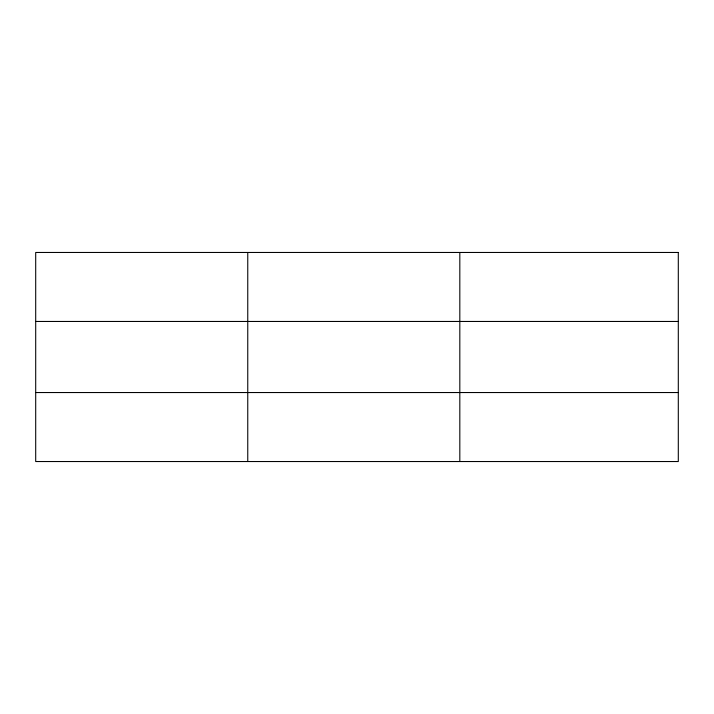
<?xml version="1.0" encoding="UTF-8"?>
<svg xmlns="http://www.w3.org/2000/svg" width="714" height="714" viewBox="0 0 714 714"><rect width="100%" height="100%" fill="white"/><g stroke="black" fill="none" stroke-linecap="round" stroke-linejoin="round"><path stroke-width="1.07" d="M247.758 461.53L247.758 252.47M459.816 461.53L459.816 252.47M35.7 321.461L678.3 321.461M35.7 392.539L678.3 392.539M678.3 252.47L678.3 461.53L35.7 461.53L35.7 252.47L678.3 252.47"/></g></svg>
